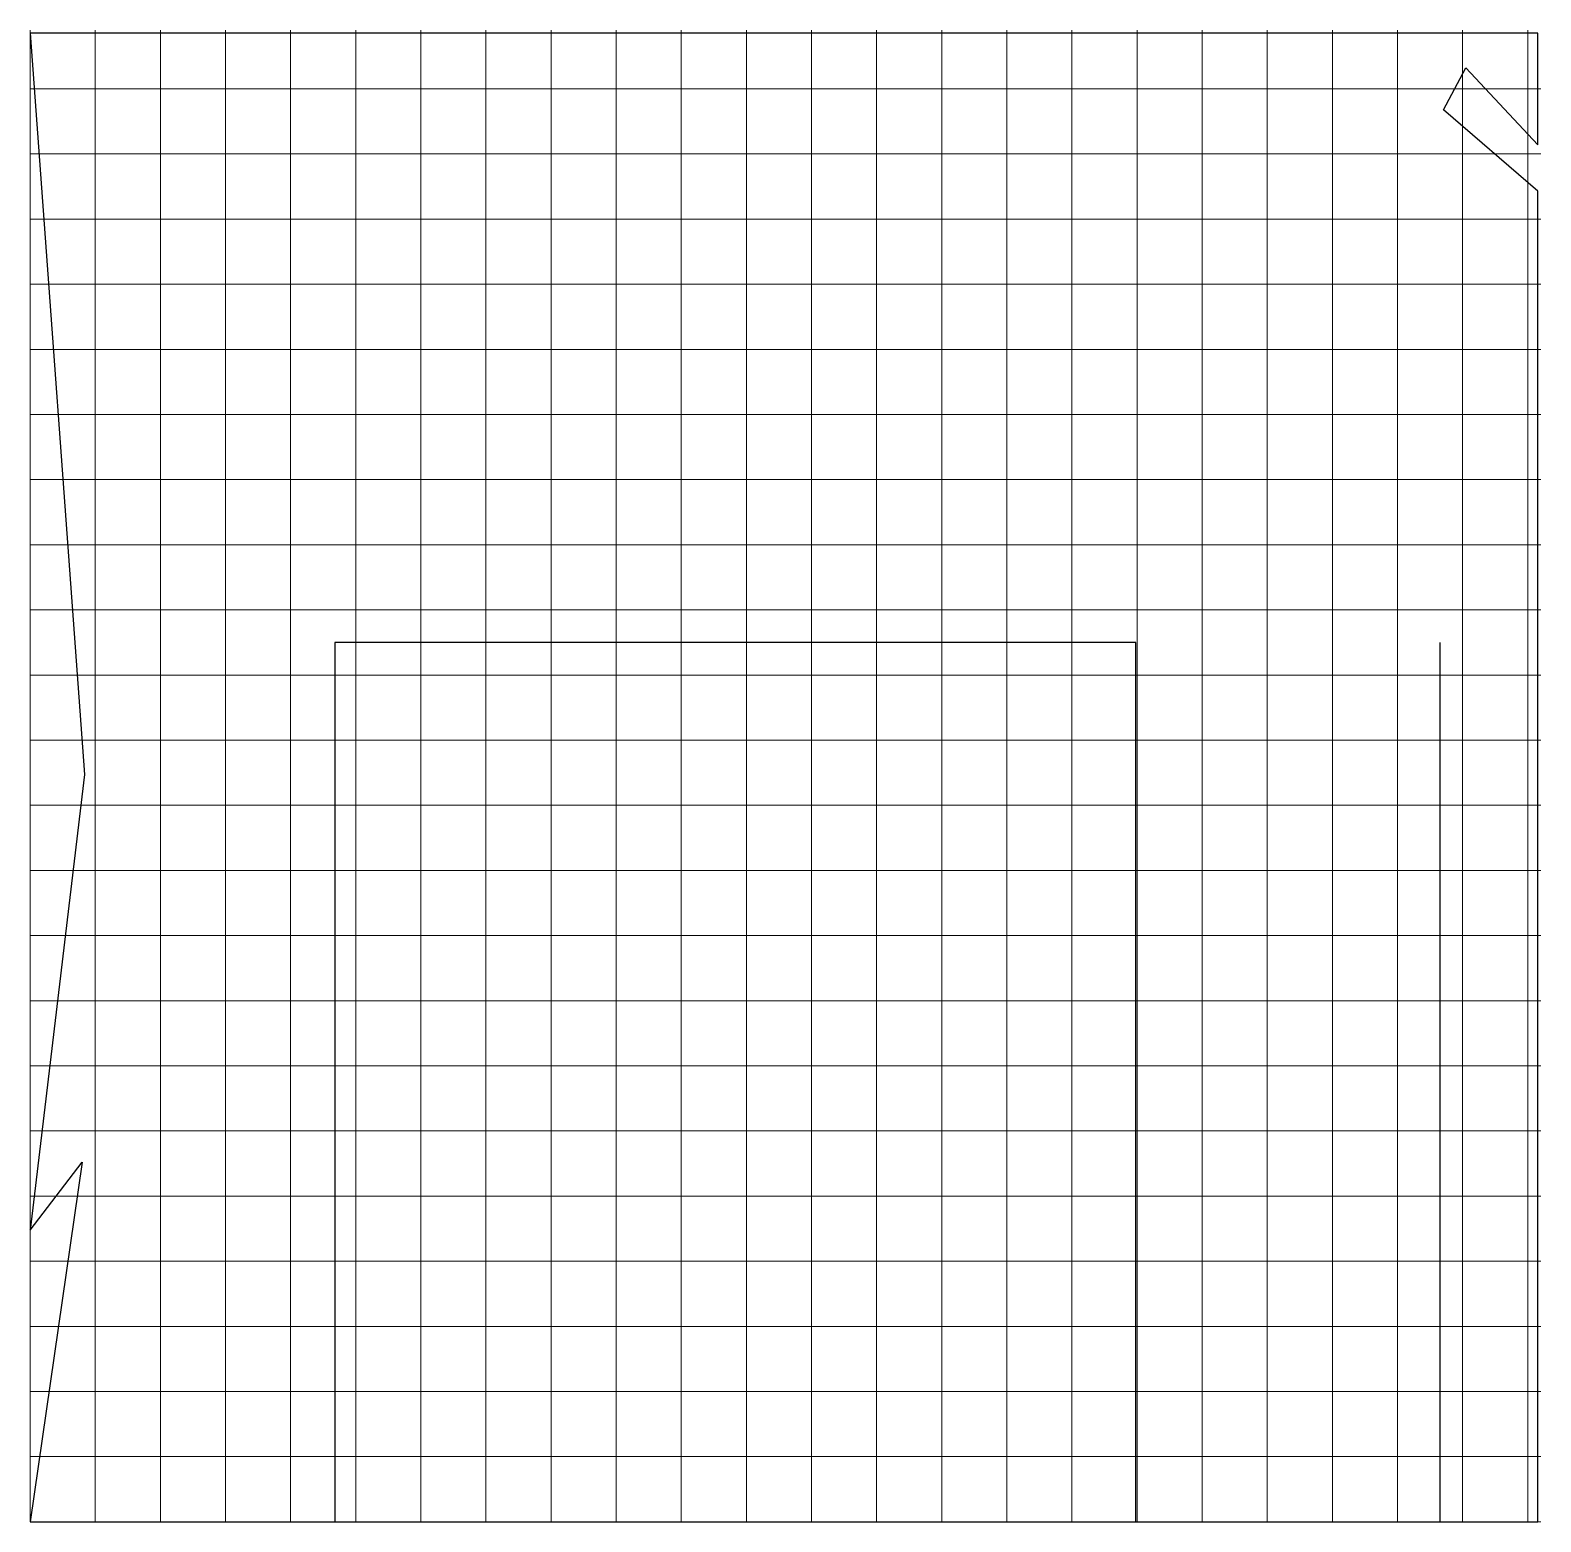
# Model space of a CAD drawing. Header units: metres. Extents: x 0 to 232, y 0 to 229.
import ezdxf

# ---------------------------------------------------------------- set-up
doc = ezdxf.new("R2010")
doc.units = ezdxf.units.M
for name, color, linetype in [('CUT', 1, 'Continuous'), ('GRID', 8, 'Continuous'), ('SCORE', 3, 'Continuous')]:
    doc.layers.add(name, color=color, linetype=linetype)

msp = doc.modelspace()

# ---------------------------------------------------------------- linework, layer by layer
at = {"layer": 'CUT'}
for p, q in [((0, 228.56), (8.33, 114.75)), ((231.56, 228.56), (0, 228.56)), ((231.56, 211.4), (231.56, 228.56)), ((217.06, 216.76), (220.51, 223.2)), ((220.51, 223.2), (231.56, 211.4)), ((231.56, 204.3), (217.06, 216.76)), ((231.56, 0), (231.56, 204.3)), ((8.33, 114.75), (0, 44.77)), ((0, 44.77), (7.97, 55.23)), ((7.97, 55.23), (0, 0)), ((0, 0), (231.56, 0))]:
    msp.add_line(p, q, dxfattribs=at)
at = {"layer": 'GRID', "lineweight": 13}
for p, q in [((0, 0), (0, 229)), ((50, 0), (50, 229)), ((100, 0), (100, 229)), ((150, 0), (150, 229)), ((200, 0), (200, 229)), ((0, 200), (232, 200)), ((0, 150), (232, 150)), ((0, 100), (232, 100)), ((0, 50), (232, 50)), ((0, 0), (232, 0))]:
    msp.add_line(p, q, dxfattribs=at)
at = {"layer": 'GRID', "lineweight": 5}
for p, q in [((10, 0), (10, 229)), ((20, 0), (20, 229)), ((30, 0), (30, 229)), ((40, 0), (40, 229)), ((60, 0), (60, 229)), ((70, 0), (70, 229)), ((80, 0), (80, 229)), ((90, 0), (90, 229)), ((110, 0), (110, 229)), ((120, 0), (120, 229)), ((130, 0), (130, 229)), ((140, 0), (140, 229)), ((160, 0), (160, 229)), ((170, 0), (170, 229)), ((180, 0), (180, 229)), ((190, 0), (190, 229)), ((210, 0), (210, 229)), ((220, 0), (220, 229)), ((230, 0), (230, 229)), ((0, 220), (232, 220)), ((0, 210), (232, 210)), ((0, 190), (232, 190)), ((0, 180), (232, 180)), ((0, 170), (232, 170)), ((0, 160), (232, 160)), ((0, 140), (232, 140)), ((0, 130), (232, 130)), ((0, 120), (232, 120)), ((0, 110), (232, 110)), ((0, 90), (232, 90)), ((0, 80), (232, 80)), ((0, 70), (232, 70)), ((0, 60), (232, 60)), ((0, 40), (232, 40)), ((0, 30), (232, 30)), ((0, 20), (232, 20)), ((0, 10), (232, 10))]:
    msp.add_line(p, q, dxfattribs=at)
at = {"layer": 'SCORE'}
for p, q in [((169.78, 135), (46.78, 135)), ((46.78, 135), (46.78, 0)), ((169.78, 0), (169.78, 135)), ((216.56, 0), (216.56, 135)), ((46.78, 0), (169.78, 0))]:
    msp.add_line(p, q, dxfattribs=at)

doc.saveas('drawing.dxf')
